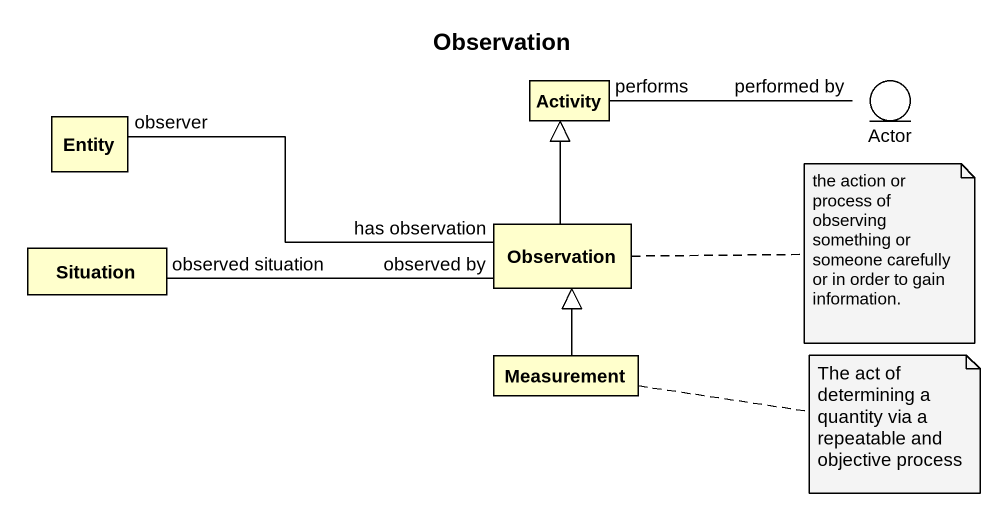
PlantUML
@startuml
title Observation
allowmixing
hide circle
hide empty members
class "Entity" as Entity_
class Activity
entity "Actor" as Actor_
class Observation
class Situation
class Measurement
Actor_ "performed by" -left- "performs" Activity
Observation "has observation" -left- "observer" Entity_
Observation -up-|> Activity
Observation "observed by" -left- "observed situation" Situation
Measurement -up-|> Observation
note right of Observation : the action or process of observing something or someone carefully or in order to gain information.
note right of Measurement : The act of determining a quantity via a repeatable and objective process
@enduml
